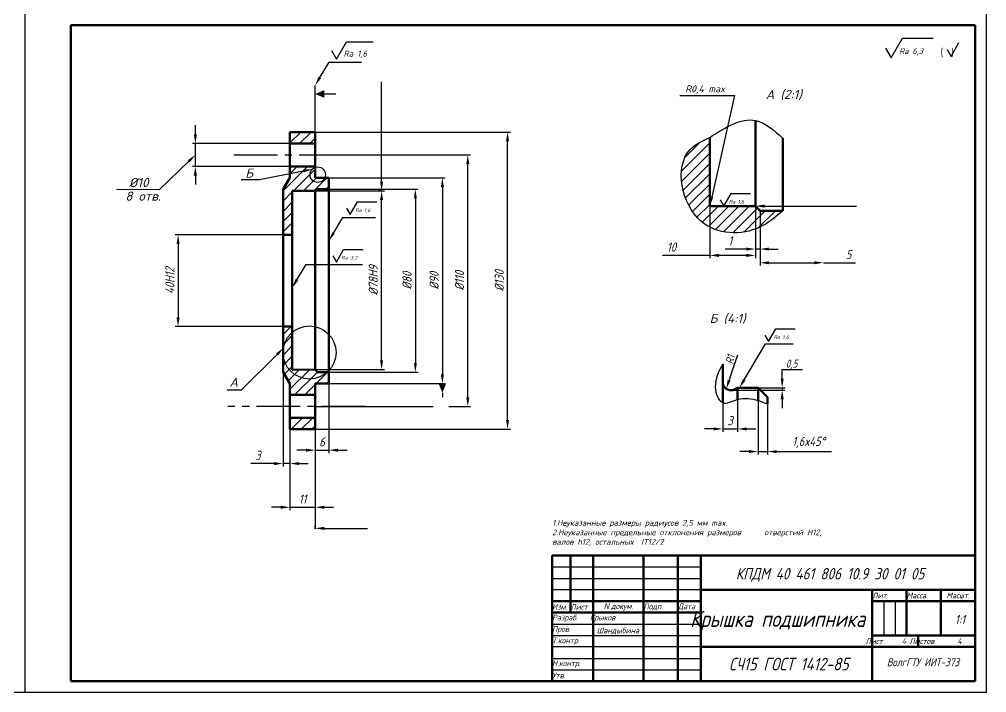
# Model space of a CAD drawing. Header units: millimetres. Extents: x -2503 to -1662, y -1923 to -1329.
# Drawn here: x -2085.2 to -1662.2, y -1923.4 to -1628.9 of the extents above; entities that cross this region are included whole.
import ezdxf

# ---------------------------------------------------------------- set-up
doc = ezdxf.new("R2010")
doc.units = ezdxf.units.MM
doc.linetypes.add('осевая2', pattern=[28.575, 19.05, -3.175, 3.175, -3.175])
for name, color, linetype, lineweight in [('Основные', 7, 'Continuous', 53), ('Размеры', 7, 'Continuous', 25), ('РАМКА', 7, 'Continuous', 53), ('РАМКА тонкие', 7, 'Continuous', 25), ('РАМКА1', 7, 'Continuous', 25), ('текст', 7, 'Continuous', 25), ('Тонкие', 7, 'Continuous', 25)]:
    doc.layers.add(name, color=color, linetype=linetype, lineweight=lineweight)
doc.styles.add('ADRF1', font='simplex.shx', dxfattribs={"width": 0.8, "oblique": 15})
doc.styles.get("Standard").update_dxf_attribs({"font": 'GOST_A.TTF', "oblique": 15})
doc.styles.add('ГОСТ_А_2', font='')
doc.styles.get('ГОСТ_А_2').set_extended_font_data('GOST_type_A')
doc.dimstyles.new('SO-25', dxfattribs={"dimtxt": 4, "dimasz": 4, "dimexe": 1.25, "dimexo": 0, "dimgap": 1.625, "dimtad": 1, "dimtoh": 1, "dimdec": 0, "dimtxsty": 'ADRF1', "dimcen": 2.5, "dimadec": 0, "dimazin": 0, "dimtfac": 1, "dimtdec": 0, "dimtmove": 0, "dimatfit": 3, "dimfxl": 1, "dimarcsym": 0})
pattern_1 = [(45, (-2589.4382, -1941.8224), (-2.245064, 2.245064), [])]

# ---------------------------------------------------------------- blocks, each defined once
blk = doc.blocks.new('*D83')
at = {"layer": 'Defpoints', "color": 0, "transparency": 16777216}
for p in [(-1966.83, -1808.18), (-1955.83, -1808.18), (-1955.83, -1842.29)]:
    blk.add_point(p, dxfattribs=at)
at = {"layer": 'Тонкие', "color": 0, "lineweight": -2, "transparency": 16777216}
for p, q in [((-1966.83, -1808.18), (-1966.83, -1843.54)), ((-1955.83, -1808.18), (-1955.83, -1843.54)), ((-1970.83, -1842.29), (-1974.83, -1842.29)), ((-1966.83, -1842.29), (-1955.83, -1842.29)), ((-1951.83, -1842.29), (-1947.83, -1842.29))]:
    blk.add_line(p, q, dxfattribs=at)
at = {"layer": 'Тонкие', "color": 0, "transparency": 16777216}
for points in [[(-1970.83, -1841.63), (-1970.83, -1842.96), (-1966.83, -1842.29)], [(-1951.83, -1841.63), (-1951.83, -1842.96), (-1955.83, -1842.29)]]:
    blk.add_solid(points, dxfattribs=at)
at = {"layer": 'Тонкие', "color": 0, "transparency": 16777216, "insert": (-1961.33, -1838.67), "char_height": 4, "attachment_point": 5, "style": 'ADRF1'}
blk.add_mtext('11', dxfattribs=at)
blk = doc.blocks.new('*D84')
at = {"layer": 'Defpoints', "color": 0, "transparency": 16777216}
for p in [(-1955.83, -1788.18), (-1949.83, -1788.18), (-1949.83, -1817.33)]:
    blk.add_point(p, dxfattribs=at)
at = {"layer": 'Тонкие', "color": 0, "lineweight": -2, "transparency": 16777216}
for p, q in [((-1955.83, -1788.18), (-1955.83, -1818.58)), ((-1949.83, -1788.18), (-1949.83, -1818.58)), ((-1959.83, -1817.33), (-1963.83, -1817.33)), ((-1955.83, -1817.33), (-1949.83, -1817.33)), ((-1945.83, -1817.33), (-1941.83, -1817.33))]:
    blk.add_line(p, q, dxfattribs=at)
at = {"layer": 'Тонкие', "color": 0, "transparency": 16777216}
for points in [[(-1959.83, -1816.66), (-1959.83, -1818), (-1955.83, -1817.33)], [(-1945.83, -1816.66), (-1945.83, -1818), (-1949.83, -1817.33)]]:
    blk.add_solid(points, dxfattribs=at)
at = {"layer": 'Тонкие', "color": 0, "transparency": 16777216, "insert": (-1952.83, -1813.71), "char_height": 4, "attachment_point": 5, "style": 'ADRF1'}
blk.add_mtext('6', dxfattribs=at)
blk = doc.blocks.new('*D85')
at = {"layer": 'Defpoints', "color": 0, "transparency": 16777216}
for p in [(-1955.83, -1678.18), (-1871.68, -1678.18), (-1955.83, -1808.18)]:
    blk.add_point(p, dxfattribs=at)
at = {"layer": 'Тонкие', "color": 0, "lineweight": -2, "transparency": 16777216}
for p, q in [((-1955.83, -1678.18), (-1870.43, -1678.18)), ((-1871.68, -1804.18), (-1871.68, -1682.18)), ((-1955.83, -1808.18), (-1870.43, -1808.18))]:
    blk.add_line(p, q, dxfattribs=at)
at = {"layer": 'Тонкие', "color": 0, "transparency": 16777216}
for points in [[(-1872.35, -1682.18), (-1871.02, -1682.18), (-1871.68, -1678.18)], [(-1872.35, -1804.18), (-1871.02, -1804.18), (-1871.68, -1808.18)]]:
    blk.add_solid(points, dxfattribs=at)
at = {"layer": 'Тонкие', "color": 0, "transparency": 16777216, "insert": (-1875.31, -1743.18), "char_height": 4, "attachment_point": 5, "rotation": 90, "style": 'ADRF1'}
blk.add_mtext('%%C130', dxfattribs=at)
blk = doc.blocks.new('*D86')
at = {"layer": 'Defpoints', "color": 0, "transparency": 16777216}
for p in [(-1969.83, -1783.18), (-1966.83, -1788.18), (-1966.83, -1823.17)]:
    blk.add_point(p, dxfattribs=at)
at = {"layer": 'Тонкие', "color": 0, "lineweight": -2, "transparency": 16777216}
for p, q in [((-1969.83, -1783.18), (-1969.83, -1824.42)), ((-1966.83, -1788.18), (-1966.83, -1824.42)), ((-1973.83, -1823.17), (-1983.93, -1823.17)), ((-1966.83, -1823.17), (-1969.83, -1823.17)), ((-1962.83, -1823.17), (-1958.83, -1823.17))]:
    blk.add_line(p, q, dxfattribs=at)
at = {"layer": 'Тонкие', "color": 0, "transparency": 16777216}
for points in [[(-1973.83, -1822.5), (-1973.83, -1823.84), (-1969.83, -1823.17)], [(-1962.83, -1822.5), (-1962.83, -1823.84), (-1966.83, -1823.17)]]:
    blk.add_solid(points, dxfattribs=at)
at = {"layer": 'Тонкие', "color": 0, "transparency": 16777216, "insert": (-1980.88, -1819.55), "char_height": 4, "attachment_point": 5, "style": 'ADRF1'}
blk.add_mtext('3', dxfattribs=at)
blk = doc.blocks.new('*D87')
at = {"layer": 'Defpoints', "color": 0, "transparency": 16777216}
for p in [(-1949.83, -1698.18), (-1949.83, -1788.18), (-1900.18, -1788.18)]:
    blk.add_point(p, dxfattribs=at)
at = {"layer": 'Тонкие', "color": 0, "lineweight": -2, "transparency": 16777216}
for p, q in [((-1949.83, -1698.18), (-1898.93, -1698.18)), ((-1900.18, -1702.18), (-1900.18, -1784.18)), ((-1949.83, -1788.18), (-1898.93, -1788.18))]:
    blk.add_line(p, q, dxfattribs=at)
at = {"layer": 'Тонкие', "color": 0, "transparency": 16777216}
for points in [[(-1900.84, -1702.18), (-1899.51, -1702.18), (-1900.18, -1698.18)], [(-1900.84, -1784.18), (-1899.51, -1784.18), (-1900.18, -1788.18)]]:
    blk.add_solid(points, dxfattribs=at)
at = {"layer": 'Тонкие', "color": 0, "transparency": 16777216, "insert": (-1903.8, -1743.18), "char_height": 4, "attachment_point": 5, "rotation": 90, "style": 'ADRF1'}
blk.add_mtext('%%C90', dxfattribs=at)
blk = doc.blocks.new('*D88')
at = {"layer": 'Defpoints', "color": 0, "transparency": 16777216}
for p in [(-1949.83, -1703.18), (-1949.83, -1783.18), (-1912, -1783.18)]:
    blk.add_point(p, dxfattribs=at)
at = {"layer": 'Тонкие', "color": 0, "lineweight": -2, "transparency": 16777216}
for p, q in [((-1949.83, -1703.18), (-1910.75, -1703.18)), ((-1912, -1707.18), (-1912, -1779.18)), ((-1949.83, -1783.18), (-1910.75, -1783.18))]:
    blk.add_line(p, q, dxfattribs=at)
at = {"layer": 'Тонкие', "color": 0, "transparency": 16777216}
for points in [[(-1912.67, -1707.18), (-1911.34, -1707.18), (-1912, -1703.18)], [(-1912.67, -1779.18), (-1911.34, -1779.18), (-1912, -1783.18)]]:
    blk.add_solid(points, dxfattribs=at)
at = {"layer": 'Тонкие', "color": 0, "transparency": 16777216, "insert": (-1915.63, -1743.18), "char_height": 4, "attachment_point": 5, "rotation": 90, "style": 'ADRF1'}
blk.add_mtext('%%C80', dxfattribs=at)
blk = doc.blocks.new('*D89')
at = {"layer": 'Defpoints', "color": 0, "transparency": 16777216}
for p in [(-1955.83, -1703.87), (-1926.77, -1703.87), (-1955.83, -1782.08)]:
    blk.add_point(p, dxfattribs=at)
at = {"layer": 'Тонкие', "color": 0, "lineweight": -2, "transparency": 16777216}
for p, q in [((-1955.83, -1703.87), (-1925.52, -1703.87)), ((-1926.77, -1778.08), (-1926.77, -1707.87)), ((-1955.83, -1782.08), (-1925.52, -1782.08))]:
    blk.add_line(p, q, dxfattribs=at)
at = {"layer": 'Тонкие', "color": 0, "transparency": 16777216}
for points in [[(-1927.43, -1707.87), (-1926.1, -1707.87), (-1926.77, -1703.87)], [(-1927.43, -1778.08), (-1926.1, -1778.08), (-1926.77, -1782.08)]]:
    blk.add_solid(points, dxfattribs=at)
at = {"layer": 'Тонкие', "color": 0, "transparency": 16777216, "insert": (-1930.39, -1742.97), "char_height": 4, "width": 8.5377, "attachment_point": 5, "rotation": 90, "style": 'ADRF1'}
blk.add_mtext('%%C78H9', dxfattribs=at)
blk = doc.blocks.new('*D90')
at = {"layer": 'Defpoints', "color": 0, "transparency": 16777216}
for p in [(-1969.83, -1723.18), (-2015.75, -1763.18), (-1969.83, -1763.18)]:
    blk.add_point(p, dxfattribs=at)
at = {"layer": 'Тонкие', "color": 0, "lineweight": -2, "transparency": 16777216}
for p, q in [((-1969.83, -1723.18), (-2017, -1723.18)), ((-2015.75, -1727.18), (-2015.75, -1759.18)), ((-1969.83, -1763.18), (-2017, -1763.18))]:
    blk.add_line(p, q, dxfattribs=at)
at = {"layer": 'Тонкие', "color": 0, "transparency": 16777216}
for points in [[(-2016.42, -1727.18), (-2015.08, -1727.18), (-2015.75, -1723.18)], [(-2016.42, -1759.18), (-2015.08, -1759.18), (-2015.75, -1763.18)]]:
    blk.add_solid(points, dxfattribs=at)
at = {"layer": 'Тонкие', "color": 0, "transparency": 16777216, "insert": (-2019.38, -1743.18), "char_height": 4, "attachment_point": 5, "rotation": 90, "style": 'ADRF1'}
blk.add_mtext('40H12', dxfattribs=at)
blk = doc.blocks.new('*D91')
at = {"layer": 'Defpoints', "color": 0, "transparency": 16777216}
for p in [(-1783.29, -1710.56), (-1763.29, -1710.56), (-1763.29, -1732.12)]:
    blk.add_point(p, dxfattribs=at)
at = {"layer": 'Тонкие', "color": 0, "lineweight": -2, "transparency": 16777216}
for p, q in [((-1783.29, -1710.56), (-1783.29, -1733.37)), ((-1763.29, -1710.56), (-1763.29, -1733.37)), ((-1783.29, -1732.12), (-1803.91, -1732.12)), ((-1767.29, -1732.12), (-1779.29, -1732.12))]:
    blk.add_line(p, q, dxfattribs=at)
at = {"layer": 'Тонкие', "color": 0, "transparency": 16777216}
for points in [[(-1779.29, -1731.46), (-1779.29, -1732.79), (-1783.29, -1732.12)], [(-1767.29, -1731.46), (-1767.29, -1732.79), (-1763.29, -1732.12)]]:
    blk.add_solid(points, dxfattribs=at)
at = {"layer": 'Тонкие', "color": 0, "transparency": 16777216, "insert": (-1800.02, -1728.5), "char_height": 4, "attachment_point": 5, "style": 'ADRF1'}
blk.add_mtext('10', dxfattribs=at)
blk = doc.blocks.new('*D92')
at = {"layer": 'Defpoints', "color": 0, "transparency": 16777216}
for p in [(-1763.29, -1710.56), (-1761.29, -1712.56), (-1761.29, -1729.34)]:
    blk.add_point(p, dxfattribs=at)
at = {"layer": 'Тонкие', "color": 0, "lineweight": -2, "transparency": 16777216}
for p, q in [((-1763.29, -1710.56), (-1763.29, -1730.59)), ((-1761.29, -1712.56), (-1761.29, -1730.59)), ((-1767.29, -1729.34), (-1776.5, -1729.34)), ((-1761.29, -1729.34), (-1763.29, -1729.34)), ((-1757.29, -1729.34), (-1753.29, -1729.34))]:
    blk.add_line(p, q, dxfattribs=at)
at = {"layer": 'Тонкие', "color": 0, "transparency": 16777216}
for points in [[(-1767.29, -1728.68), (-1767.29, -1730.01), (-1763.29, -1729.34)], [(-1757.29, -1728.68), (-1757.29, -1730.01), (-1761.29, -1729.34)]]:
    blk.add_solid(points, dxfattribs=at)
at = {"layer": 'Тонкие', "color": 0, "transparency": 16777216, "insert": (-1774.33, -1725.72), "char_height": 4, "attachment_point": 5, "style": 'ADRF1'}
blk.add_mtext('1', dxfattribs=at)
blk = doc.blocks.new('*D94')
at = {"layer": 'Defpoints', "color": 0, "transparency": 16777216}
for p in [(-1777.61, -1796.53), (-1771.08, -1795.16), (-1771.08, -1808.02)]:
    blk.add_point(p, dxfattribs=at)
at = {"layer": 'Тонкие', "color": 0, "lineweight": -2, "transparency": 16777216}
for p, q in [((-1777.61, -1796.53), (-1777.61, -1809.27)), ((-1771.08, -1795.16), (-1771.08, -1809.27)), ((-1781.61, -1808.02), (-1785.61, -1808.02)), ((-1777.61, -1808.02), (-1771.08, -1808.02)), ((-1767.08, -1808.02), (-1763.08, -1808.02))]:
    blk.add_line(p, q, dxfattribs=at)
at = {"layer": 'Тонкие', "color": 0, "transparency": 16777216}
for points in [[(-1781.61, -1807.36), (-1781.61, -1808.69), (-1777.61, -1808.02)], [(-1767.08, -1807.36), (-1767.08, -1808.69), (-1771.08, -1808.02)]]:
    blk.add_solid(points, dxfattribs=at)
at = {"layer": 'Тонкие', "color": 0, "transparency": 16777216, "insert": (-1774.35, -1804.4), "char_height": 4, "attachment_point": 5, "style": 'ADRF1'}
blk.add_mtext('3', dxfattribs=at)

msp = doc.modelspace()

# ---------------------------------------------------------------- hatches: boundary and pattern name
at = {"layer": 'Тонкие'}
h = msp.add_hatch(dxfattribs=at)
h.set_pattern_fill('ANSI31', color=256)
h.set_pattern_definition(pattern_1)
h.paths.add_polyline_path([(-1955.83, -1703.87), (-1954.83, -1703.18), (-1950.83, -1703.18), (-1949.83, -1703.18), (-1949.83, -1698.18), (-1955.83, -1698.18), (-1955.83, -1693.18), (-1966.83, -1693.18), (-1966.83, -1698.18), (-1969.83, -1703.18), (-1969.83, -1723.18), (-1965.83, -1723.18), (-1965.83, -1703.87)])
h.paths.add_polyline_path([(-1955.83, -1683.18), (-1955.83, -1678.18), (-1966.83, -1678.18), (-1966.83, -1683.18)])
h = msp.add_hatch(dxfattribs=at)
h.set_pattern_fill('ANSI31', color=256)
h.set_pattern_definition([(45, (-2469.3984, -1902.0754), (-2.245064, 2.245064), [])])
edge = h.paths.add_edge_path()
edge.add_spline(control_points=[(-1783.29, -1680.56), (-1786.54, -1682.06), (-1799.8, -1688.15), (-1793.22, -1722.96), (-1764.16, -1723.65), (-1754.44, -1715.28), (-1751.29, -1712.56)], knot_values=[0, 0, 0, 0, 10.275473, 41.805841, 67.67055, 80.124016, 80.124016, 80.124016, 80.124016], degree=3, periodic=0)
edge.add_line((-1751.29, -1712.56), (-1761.29, -1712.56))
edge.add_line((-1761.29, -1712.56), (-1763.29, -1710.56))
edge.add_line((-1763.29, -1710.56), (-1783.29, -1710.56))
edge.add_line((-1783.29, -1710.56), (-1783.29, -1680.56))
h = msp.add_hatch(dxfattribs=at)
h.set_pattern_fill('ANSI31', color=256)
h.set_pattern_definition(pattern_1)
h.paths.add_polyline_path([(-1965.83, -1782.18), (-1965.83, -1771.04), (-1965.83, -1763.18), (-1969.83, -1763.18), (-1969.83, -1783.18), (-1966.83, -1788.18), (-1966.83, -1793.18), (-1955.83, -1793.18), (-1955.83, -1788.18), (-1949.83, -1788.18), (-1949.83, -1783.18), (-1950.83, -1783.18), (-1954.83, -1783.18), (-1955.83, -1782.08)])
h.paths.add_polyline_path([(-1955.83, -1808.18), (-1955.83, -1803.18), (-1966.83, -1803.18), (-1966.83, -1808.18)])

# ---------------------------------------------------------------- linework, layer by layer
for points in [[(-1948.65, -1642.46), (-1946.47, -1646.25), (-1942.1, -1638.68), (-1930.39, -1638.68)], [(-1706.44, -1641.43), (-1703.95, -1645.75), (-1698.96, -1637.11), (-1685.6, -1637.11)], [(-1679.48, -1642.06), (-1677.75, -1645.06), (-1674.29, -1639.07)], [(-1942.05, -1711.51), (-1940.47, -1714.25), (-1937.29, -1708.76), (-1928.79, -1708.76)], [(-1778.71, -1707.81), (-1777.13, -1710.56), (-1773.95, -1705.06), (-1765.45, -1705.06)], [(-1948.14, -1732.26), (-1946.55, -1735.01), (-1943.38, -1729.51), (-1934.87, -1729.51)], [(-1759.12, -1767.02), (-1757.53, -1769.76), (-1754.36, -1764.27), (-1745.86, -1764.27)]]:
    msp.add_lwpolyline(points)
at = {"layer": 'Основные'}
for p, q in [((-2062.69, -1631.37), (-1667.19, -1631.37)), ((-2062.69, -1631.37), (-2062.69, -1918.37)), ((-1667.19, -1631.37), (-1667.19, -1918.37)), ((-1763.29, -1710.56), (-1763.29, -1673.1)), ((-1966.83, -1678.18), (-1966.83, -1698.18)), ((-1966.83, -1678.18), (-1955.83, -1678.18)), ((-1955.83, -1678.18), (-1955.83, -1698.18)), ((-1966.83, -1693.18), (-1966.83, -1683.18)), ((-1966.83, -1683.18), (-1955.83, -1683.18)), ((-1955.83, -1693.18), (-1955.83, -1683.18)), ((-1783.29, -1680.56), (-1783.29, -1710.56)), ((-1751.29, -1712.56), (-1751.29, -1680.86)), ((-1966.83, -1693.18), (-1955.83, -1693.18)), ((-1966.83, -1698.18), (-1969.83, -1703.18)), ((-1955.83, -1698.18), (-1949.83, -1698.18)), ((-1949.83, -1698.18), (-1949.83, -1703.18)), ((-1969.83, -1703.18), (-1969.83, -1783.18)), ((-1969.83, -1703.18), (-1969.83, -1723.18)), ((-1965.83, -1703.87), (-1965.83, -1782.18)), ((-1955.83, -1703.87), (-1965.83, -1703.87)), ((-1965.83, -1704.17), (-1965.83, -1710.72)), ((-1954.83, -1703.18), (-1955.83, -1703.87)), ((-1955.83, -1703.87), (-1955.83, -1782.08)), ((-1950.83, -1703.18), (-1954.83, -1703.18)), ((-1949.83, -1703.18), (-1950.83, -1703.18)), ((-1783.29, -1710.56), (-1763.29, -1710.56)), ((-1763.29, -1710.56), (-1761.29, -1712.56)), ((-1761.29, -1712.56), (-1751.29, -1712.56)), ((-1969.83, -1723.18), (-1969.83, -1763.18)), ((-1969.83, -1723.18), (-1965.83, -1723.18)), ((-1969.83, -1783.18), (-1969.83, -1763.18)), ((-1969.83, -1763.18), (-1965.83, -1763.18)), ((-1965.83, -1771.04), (-1965.83, -1782.18)), ((-1777.61, -1796.53), (-1777.61, -1779.74)), ((-1966.83, -1788.18), (-1969.83, -1783.18)), ((-1955.83, -1782.08), (-1965.83, -1782.18)), ((-1954.83, -1783.18), (-1955.83, -1782.08)), ((-1950.83, -1783.18), (-1954.83, -1783.18)), ((-1949.83, -1783.18), (-1950.83, -1783.18)), ((-1949.83, -1788.18), (-1949.83, -1783.18)), ((-1966.83, -1808.18), (-1966.83, -1788.18)), ((-1955.83, -1788.18), (-1949.83, -1788.18)), ((-1955.83, -1793.18), (-1955.83, -1788.18)), ((-1966.83, -1803.18), (-1966.83, -1793.18)), ((-1966.83, -1793.18), (-1955.83, -1793.18)), ((-1955.83, -1808.18), (-1955.83, -1793.18)), ((-1955.83, -1803.18), (-1955.83, -1793.18)), ((-1771.08, -1789.99), (-1773.23, -1791.01)), ((-1771.08, -1789.99), (-1762.08, -1789.99)), ((-1771.08, -1789.99), (-1771.08, -1795.16)), ((-1771.08, -1789.99), (-1771.08, -1791.99)), ((-1762.08, -1789.99), (-1757.96, -1794.11)), ((-1762.08, -1789.99), (-1762.08, -1795.55)), ((-1757.96, -1794.11), (-1757.96, -1797.11)), ((-1966.83, -1803.18), (-1955.83, -1803.18)), ((-1966.83, -1808.18), (-1955.83, -1808.18)), ((-1707.19, -1883.37), (-1712.19, -1883.37)), ((-1707.19, -1883.37), (-1667.19, -1883.37)), ((-1712.19, -1898.37), (-1667.19, -1898.37)), ((-2062.69, -1918.37), (-1667.19, -1918.37))]:
    msp.add_line(p, q, dxfattribs=at)
at = {"layer": 'Основные', "lineweight": 70}
msp.add_line((-1949.83, -1703.18), (-1949.83, -1783.18), dxfattribs=at)
at = {"layer": 'Основные'}
msp.add_arc((-1774.02, -1787.43), 3.66, 191.0973, 282.5447, dxfattribs=at)
at = {"layer": 'Размеры'}
for p, q in [((-1953.77, -1654.32), (-1949.7, -1647.56)), ((-1949.7, -1647.56), (-1935.49, -1647.56)), ((-1955.83, -1678.18), (-1955.83, -1657.75)), ((-1951.83, -1661.47), (-1946.8, -1661.47)), ((-1796.4, -1662.12), (-1772.42, -1662.12)), ((-1772.42, -1662.12), (-1782.41, -1706.66)), ((-2011.07, -1690.97), (-2023.95, -1703.45)), ((-1961.01, -1695.25), (-1980.17, -1699.08)), ((-1980.17, -1699.08), (-1988.17, -1699.08)), ((-2023.95, -1703.45), (-2042.74, -1703.3)), ((-1759.29, -1710.56), (-1719.08, -1710.56)), ((-1947.77, -1722.33), (-1943.7, -1715.57)), ((-1943.7, -1715.57), (-1929.49, -1715.57)), ((-1963.77, -1742.78), (-1959.7, -1736.03)), ((-1959.7, -1736.03), (-1935.16, -1736.03)), ((-1768.21, -1786.56), (-1758.82, -1770.73)), ((-1758.82, -1770.73), (-1746.77, -1770.73)), ((-1900.18, -1792.18), (-1900.18, -1794.18)), ((-1773.23, -1791.01), (-1750.38, -1791.01)), ((-1771.08, -1789.99), (-1750.36, -1789.99)), ((-1751.61, -1789.99), (-1751.61, -1791.01)), ((-1751.61, -1795.01), (-1751.61, -1799.01))]:
    msp.add_line(p, q, dxfattribs=at)
for points in [[(-1953.2, -1654.66), (-1955.83, -1657.75), (-1954.34, -1653.98)], [(-2011.54, -1690.49), (-2008.2, -1688.18), (-2010.61, -1691.44)], [(-1961.14, -1694.59), (-1957.09, -1694.46), (-1960.88, -1695.9)], [(-1781.76, -1706.8), (-1783.29, -1710.56), (-1783.06, -1706.51)], [(-1759.29, -1711.23), (-1763.29, -1710.56), (-1759.29, -1709.89)], [(-1947.2, -1722.67), (-1949.83, -1725.75), (-1948.34, -1721.98)], [(-1963.2, -1743.13), (-1965.83, -1746.21), (-1964.34, -1742.44)], [(-1767.64, -1786.91), (-1770.27, -1789.99), (-1768.78, -1786.22)]]:
    msp.add_solid(points, dxfattribs=at)
at = {"layer": 'РАМКА'}
for p, q in [((-1852.19, -1863.37), (-1852.19, -1918.37)), ((-1667.19, -1863.37), (-1852.19, -1863.37)), ((-1844.19, -1863.37), (-1844.19, -1888.37)), ((-1834.19, -1863.37), (-1834.19, -1918.37)), ((-1812.19, -1863.37), (-1812.19, -1918.37)), ((-1797.19, -1863.37), (-1797.19, -1918.37)), ((-1787.19, -1863.37), (-1787.19, -1918.37)), ((-1667.19, -1863.37), (-1667.19, -1918.37)), ((-1787.19, -1878.37), (-1667.19, -1878.37)), ((-1712.19, -1878.37), (-1712.19, -1918.37)), ((-1697.19, -1878.37), (-1697.19, -1898.37)), ((-1682.19, -1878.37), (-1682.19, -1898.37)), ((-1852.19, -1883.37), (-1787.19, -1883.37)), ((-1852.19, -1888.37), (-1787.19, -1888.37)), ((-1692.19, -1898.37), (-1692.19, -1903.37)), ((-1787.19, -1903.37), (-1667.19, -1903.37)), ((-1852.19, -1918.37), (-1667.19, -1918.37))]:
    msp.add_line(p, q, dxfattribs=at)
at = {"layer": 'РАМКА тонкие'}
msp.add_line((-2082.69, -1329.37), (-2082.69, -1923.37), dxfattribs=at)
at = {"layer": 'РАМКА1'}
for p, q in [((-1662.19, -1923.37), (-1662.19, -1329.37)), ((-1852.19, -1868.37), (-1787.19, -1868.37)), ((-1852.19, -1873.37), (-1787.19, -1873.37)), ((-1787.19, -1878.37), (-1852.19, -1878.37)), ((-1707.19, -1883.37), (-1707.19, -1898.37)), ((-1702.19, -1883.37), (-1702.19, -1898.37)), ((-1852.19, -1893.37), (-1787.19, -1893.37)), ((-1852.19, -1898.37), (-1787.19, -1898.37)), ((-1787.19, -1903.37), (-1852.19, -1903.37)), ((-1852.19, -1908.37), (-1787.19, -1908.37)), ((-1852.19, -1913.37), (-1787.19, -1913.37)), ((-1662.19, -1923.37), (-2503.19, -1923.37))]:
    msp.add_line(p, q, dxfattribs=at)
at = {"layer": 'Тонкие'}
for p, q in [((-1926.77, -1699.87), (-1926.77, -1656.19)), ((-2008.2, -1679.18), (-2008.2, -1675.18)), ((-1966.83, -1683.18), (-2009.45, -1683.18)), ((-2008.2, -1693.18), (-2008.2, -1683.18)), ((-1955.83, -1688.18), (-1887.82, -1688.18)), ((-1966.83, -1693.18), (-2009.45, -1693.18)), ((-1889.07, -1794.18), (-1889.07, -1692.18)), ((-2008.2, -1697.18), (-2008.2, -1701.18)), ((-1926.77, -1703.87), (-1928.02, -1703.87)), ((-1761.29, -1712.56), (-1761.29, -1736.59)), ((-1757.29, -1735.34), (-1737.52, -1735.34)), ((-1733.52, -1735.34), (-1719.58, -1735.34)), ((-1972.49, -1775.5), (-1988.12, -1791.14)), ((-1771.13, -1775.76), (-1773.58, -1782.88)), ((-1773.58, -1782.88), (-1774.8, -1786.69)), ((-1751.61, -1785.99), (-1751.61, -1781.99)), ((-1751.61, -1781.99), (-1742.65, -1781.99)), ((-1988.12, -1791.14), (-1994.24, -1791.14)), ((-1762.08, -1789.99), (-1762.08, -1819.18)), ((-1757.96, -1794.11), (-1757.96, -1819.18)), ((-1955.83, -1798.18), (-1904.23, -1798.18)), ((-1897.33, -1798.18), (-1887.82, -1798.18)), ((-1955.83, -1808.18), (-1957.08, -1808.18)), ((-1955.83, -1812.18), (-1955.83, -1851.75)), ((-1766.08, -1817.93), (-1770.08, -1817.93)), ((-1762.08, -1817.93), (-1757.96, -1817.93)), ((-1753.96, -1817.93), (-1730.09, -1817.93)), ((-1955.83, -1851.75), (-1955.83, -1850.25)), ((-1951.83, -1851.5), (-1932.86, -1851.5))]:
    msp.add_line(p, q, dxfattribs=at)
at = {"layer": 'Тонкие', "linetype": 'осевая2'}
for p, q in [((-1991.36, -1688.18), (-1928.19, -1688.18)), ((-1933.79, -1798.18), (-1994.06, -1798.18))]:
    msp.add_line(p, q, dxfattribs=at)
at = {"layer": 'Тонкие'}
for centre, radius in [((-1954.69, -1696.82), 3.37), ((-1958.29, -1774.59), 11.61)]:
    msp.add_circle(centre, radius, dxfattribs=at)
at = {"layer": 'Тонкие', "end_tangent": (0, -1)}
msp.add_spline([(-1783.29, -1680.56), (-1763.29, -1673.1), (-1751.29, -1680.86)], degree=3, dxfattribs=at)
at = {"layer": 'Тонкие'}
for points in [[(-1751.29, -1712.56), (-1761.42, -1719.8), (-1787.15, -1717.13), (-1792.01, -1685.98), (-1783.29, -1680.56)], [(-1777.61, -1779.74), (-1780.83, -1789.78), (-1777.61, -1796.53), (-1771.08, -1795.16), (-1762.08, -1795.55), (-1757.96, -1797.11)]]:
    msp.add_spline(points, degree=3, dxfattribs=at)
for points in [[(-1951.83, -1659.86), (-1951.83, -1663.19), (-1955.83, -1661.53)], [(-2008.87, -1679.18), (-2007.54, -1679.18), (-2008.2, -1683.18)], [(-1889.74, -1692.18), (-1888.4, -1692.18), (-1889.07, -1688.18)], [(-2008.87, -1697.18), (-2007.54, -1697.18), (-2008.2, -1693.18)], [(-1927.43, -1699.87), (-1926.1, -1699.87), (-1926.77, -1703.87)], [(-1757.29, -1734.68), (-1757.29, -1736.01), (-1761.29, -1735.34)], [(-1737.52, -1734.68), (-1737.52, -1736.01), (-1733.52, -1735.34)], [(-1972, -1775.96), (-1969.73, -1772.61), (-1972.97, -1775.04)], [(-1901.84, -1788.18), (-1898.51, -1788.18), (-1900.18, -1792.18)], [(-1775.44, -1786.48), (-1774.17, -1786.89), (-1776.03, -1790.5)], [(-1752.28, -1785.99), (-1750.94, -1785.99), (-1751.61, -1789.99)], [(-1752.28, -1795.01), (-1750.94, -1795.01), (-1751.61, -1791.01)], [(-1889.74, -1794.18), (-1888.4, -1794.18), (-1889.07, -1798.18)], [(-1766.08, -1817.27), (-1766.08, -1818.6), (-1762.08, -1817.93)], [(-1753.96, -1817.27), (-1753.96, -1818.6), (-1757.96, -1817.93)], [(-1951.83, -1850.84), (-1951.83, -1852.17), (-1955.83, -1851.5)]]:
    msp.add_solid(points, dxfattribs=at)

# ---------------------------------------------------------------- texts
at = {"style": 'ГОСТ_А_2'}
msp.add_text('(  )', height=3.5, dxfattribs=at).set_placement((-1682.28, -1645.06))
at = {"attachment_point": 1}
for s, width, gutter_width, insert, char_height in [('\\pxt2;{\\Fsimplex|c0;Ra 1,6}', 13.0865, 10.95, (-1943.41, -1642.54), 2.65), ('{\\Fsimplex|c0;Ra 6,3}', 14.9356, 12.5, (-1700.46, -1641.51), 2.5), ('{\\Fsimplex|c0;Ra 1,6}', 9.5024, 7.95, (-1774.9, -1707.87), 1.5906), ('{\\Fsimplex|c0;Ra 1,6}', 9.5024, 7.95, (-1938.24, -1711.56), 1.5906), ('{\\Fsimplex|c0;Ra \\Fsimplex|c204;3\\Fsimplex|c0;,2}', 9.5024, 7.95, (-1944.33, -1732.32), 1.5906), ('{\\Fsimplex|c0;Ra 1,6}', 9.5024, 7.95, (-1755.31, -1767.07), 1.5906)]:
    msp.add_mtext_dynamic_manual_height_columns(s, width=width, gutter_width=gutter_width, heights=[0], dxfattribs=dict(at, insert=insert, char_height=char_height))
at = {"layer": 'Размеры', "ltscale": 0.95, "insert": (-1793.99, -1657.78), "char_height": 3, "attachment_point": 1}
msp.add_mtext('{\\Fsimplex|c0;R0,4 max}', dxfattribs=at)
at = {"layer": 'Размеры', "char_height": 4, "attachment_point": 3}
for s, insert in [('{\\Fsimplex|c204;Б}', (-1982.97, -1694.14)), ('{\\Fsimplex|c0;%%C\\Fsimplex|c204;10}', (-2028.65, -1698.24)), ('{\\Fsimplex|c204;8 отв.}', (-2023.31, -1704.2))]:
    msp.add_mtext(s, dxfattribs=dict(at, insert=insert))
at = {"layer": 'Размеры', "insert": (-1852.18, -1847.85), "char_height": 2.5, "attachment_point": 1}
msp.add_mtext_dynamic_manual_height_columns('{\\Fsimplex|c204;1.Неуказанные размеры радиусов \\Fsimplex|c0;2,5 \\Fsimplex|c204;мм \\Fsimplex|c0;max.\\P\\Fsimplex|c204;2.Неуказанные предельные отклонения размеров      отверстий Н\\Fsimplex|c0;12,\\Fsimplex|c204; валов \\Fsimplex|c0;h12, \\Fsimplex|c204;остальных  \\Fsimplex|c0;IT12/2}', width=126.3108, gutter_width=12.5, heights=[0], dxfattribs=at)
at = {"layer": 'текст', "attachment_point": 5, "style": 'ADRF1'}
for s, insert, char_height, width in [('\\pxqj;Лит.', (-1704.69, -1880.87), 2.5, 15), ('\\pxqj;Масса', (-1689.69, -1880.87), 2.5, 15), ('Масшт.', (-1674.69, -1880.87), 2.5, 15), ('\\pxqj;Изм.', (-1848.19, -1885.87), 2.5, 8), ('\\pxqj;Лист', (-1839.19, -1885.87), 2.5, 10), ('{\\fArial|b0|i0|c0|p34;N\\fArial|b0|i0|c204|p34; }докум.', (-1823.19, -1885.87), 2.5, 22), ('\\pxqj;Подп.', (-1804.69, -1885.87), 2.5, 15), ('\\pxqj;Дата', (-1792.19, -1885.87), 2.5, 10), ('\\pxqj;Разраб.', (-1843.19, -1890.87), 2.5, 18), ('\\pxqj;Крыков', (-1826.69, -1890.87), 2.5, 18), ('Крышка подшипника', (-1753.57, -1892.07), 7, 75), ('1:1', (-1673.88, -1891.36), 4, 15), ('\\pxqj;Пров.', (-1843.19, -1895.87), 2.5, 18), ('\\pxqj;Шандыбина', (-1823.69, -1896.37), 2.5, 18), ('\\pxqj;Т.контр.', (-1843.19, -1900.87), 2.5, 18), ('\\pxqj;Лист ', (-1705.19, -1900.87), 2.5, 20), ('\\pxqj;4', (-1697.52, -1900.81), 2.5, 3.4993), ('\\pxqj;Листов', (-1683.48, -1900.83), 2.5, 25), ('\\pxqj;4', (-1673.27, -1900.78), 2.5, 3.4993), ('\\pxqj;Н.контр.', (-1843.19, -1910.87), 2.5, 18), ('ВолгГТУ ИИТ-373', (-1690.02, -1910.08), 3.5, 78.7536), ('\\pxqj;Утв.', (-1843.19, -1915.87), 2.5, 18)]:
    msp.add_mtext(s, dxfattribs=dict(at, insert=insert, char_height=char_height, width=width))
at = {"layer": 'Тонкие', "char_height": 4}
for s, insert, attachment_point in [('{\\Fsimplex|c204;А (2\\Fsimplex|c0;:1\\Fsimplex|c204;)}', (-1742.98, -1659.72), 3), ('{\\Fsimplex|c204;Б (4\\Fsimplex|c0;:1\\Fsimplex|c204;)}', (-1767.57, -1757.68), 3), ('{\\Fsimplex|c204;А}', (-1989.57, -1789.58), 9)]:
    msp.add_mtext(s, dxfattribs=dict(at, insert=insert, attachment_point=attachment_point))
at = {"layer": 'Тонкие', "attachment_point": 5, "style": 'ADRF1'}
for s, insert, char_height in [('5', (-1722.55, -1731.72), 4), ('0,5', (-1747.47, -1779.85), 3.5), ('1,6x45%%D', (-1740.02, -1813.93), 4), ('КПДМ 40 461 806 10.9 30 01 05', (-1730.65, -1871.87), 5), ('СЧ15 ГОСТ 1412-85', (-1748.69, -1910.87), 5.5)]:
    msp.add_mtext(s, dxfattribs=dict(at, insert=insert, char_height=char_height))
for s, insert, char_height, rotation in [('%%C110', (-1892.69, -1743.18), 4, 90), ('R1', (-1774.3, -1777.7), 3.5, 80)]:
    msp.add_mtext(s, dxfattribs=dict(at, insert=insert, char_height=char_height, rotation=rotation))

# ---------------------------------------------------------------- dimensions: what is measured, and where the dimension line sits
at = {"layer": 'Тонкие'}
dim = msp.add_linear_dim(base=(-1871.68, -1678.18), p1=(-1955.83, -1808.18), p2=(-1955.83, -1678.18), angle=90, text='%%C<>', dimstyle='SO-25', dxfattribs=at)
dim.commit()
dim.dimension.update_dxf_attribs({"geometry": '*D85', "text_midpoint": (-1871.68, -1743.18), "dimtype": 160})
for base, p1, p2, text, picture, middle in [((-1900.18, -1788.18), (-1949.83, -1698.18), (-1949.83, -1788.18), '%%C<>', '*D87', (-1903.8, -1743.18)), ((-1926.77, -1703.87), (-1955.83, -1782.08), (-1955.83, -1703.87), '%%C<>H9', '*D89', (-1930.39, -1742.97)), ((-1912, -1783.18), (-1949.83, -1703.18), (-1949.83, -1783.18), '%%C<>', '*D88', (-1915.63, -1743.18)), ((-2015.75, -1763.18), (-1969.83, -1723.18), (-1969.83, -1763.18), '<>H12', '*D90', (-2019.38, -1743.18))]:
    dim = msp.add_linear_dim(base=base, p1=p1, p2=p2, angle=90, text=text, dimstyle='SO-25', dxfattribs=at)
    dim.commit()
    dim.dimension.update_dxf_attribs({"geometry": picture, "text_midpoint": middle})
for base, p1, p2, text, picture, middle in [((-1763.29, -1732.12), (-1783.29, -1710.56), (-1763.29, -1710.56), '10', '*D91', (-1800.02, -1732.12)), ((-1761.29, -1729.34), (-1763.29, -1710.56), (-1761.29, -1712.56), '1', '*D92', (-1774.33, -1729.34))]:
    dim = msp.add_linear_dim(base=base, p1=p1, p2=p2, text=text, dimstyle='SO-25', dxfattribs=at)
    dim.commit()
    dim.dimension.update_dxf_attribs({"geometry": picture, "text_midpoint": middle, "dimtype": 160})
dim = msp.add_linear_dim(base=(-1966.83, -1823.17), p1=(-1969.83, -1783.18), p2=(-1966.83, -1788.18), dimstyle='SO-25', dxfattribs=at)
dim.commit()
dim.dimension.update_dxf_attribs({"geometry": '*D86', "text_midpoint": (-1980.88, -1823.17), "dimtype": 160})
for base, p1, p2, picture, middle in [((-1949.83, -1817.33), (-1955.83, -1788.18), (-1949.83, -1788.18), '*D84', (-1952.83, -1813.71)), ((-1955.83, -1842.29), (-1966.83, -1808.18), (-1955.83, -1808.18), '*D83', (-1961.33, -1838.67))]:
    dim = msp.add_linear_dim(base=base, p1=p1, p2=p2, dimstyle='SO-25', dxfattribs=at)
    dim.commit()
    dim.dimension.update_dxf_attribs({"geometry": picture, "text_midpoint": middle})
dim = msp.add_linear_dim(base=(-1771.08, -1808.02), p1=(-1777.61, -1796.53), p2=(-1771.08, -1795.16), text='3', dimstyle='SO-25', dxfattribs=at)
dim.commit()
dim.dimension.update_dxf_attribs({"geometry": '*D94', "text_midpoint": (-1774.35, -1804.4)})

doc.saveas('drawing.dxf')
